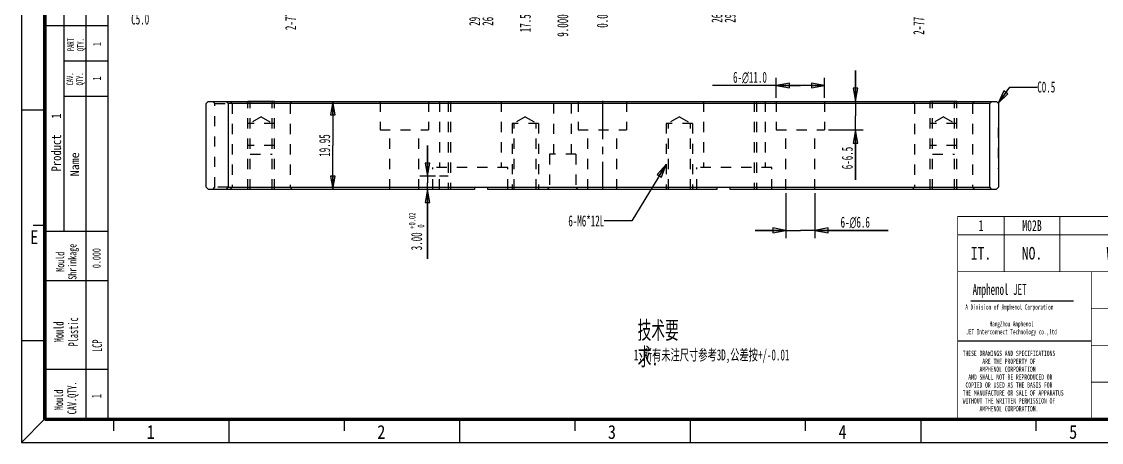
# Model space of a CAD drawing. Header units: millimetres. Extents: x 12 to 416, y 8 to 293.
# Drawn here: x 12.2 to 257.5, y 8.1 to 103.6 of the extents above; entities that cross this region are included whole.
import ezdxf
from ezdxf.enums import TextEntityAlignment as Align

# ---------------------------------------------------------------- set-up
doc = ezdxf.new("R2010")
doc.units = ezdxf.units.MM
doc.header["$LTSCALE"] = 23.1
doc.linetypes.add('CENTER', pattern=[0.6, 0.375, -0.075, 0.075, -0.075])
doc.linetypes.add('HIDDEN', pattern=[0.2, 0.1, -0.1])
doc.layers.get('0').update_dxf_attribs({"linetype": 'CONTINUOUS'})
for name, color, linetype in [('AXIS', 7, 'CONTINUOUS'), ('DEFAULT_2', 4, 'HIDDEN'), ('DIM', 7, 'CONTINUOUS'), ('NOTE', 7, 'CONTINUOUS')]:
    doc.layers.add(name, color=color, linetype=linetype)
doc.styles.get("Standard").update_dxf_attribs({"font": 'txt', "width": 0.6})
doc.styles.add('TEXTSTYLE_10', font='txt')
doc.styles.add('TEXTSTYLE_11', font='txt', dxfattribs={"width": 0.6})
doc.styles.add('TEXTSTYLE_12', font='txt', dxfattribs={"width": 0.6})
doc.styles.add('TEXTSTYLE_3', font='txt', dxfattribs={"width": 0.65})
doc.styles.add('TEXTSTYLE_4', font='txt', dxfattribs={"width": 0.8})
doc.styles.add('TEXTSTYLE_5', font='txt', dxfattribs={"width": 0.85})
doc.dimstyles.new('DIMSTYLE_10', dxfattribs={"dimtxt": 2.5, "dimasz": 3, "dimexe": 1.75, "dimexo": 0.875, "dimtad": 0, "dimtih": 1, "dimtoh": 1, "dimdec": 1, "dimzin": 0, "dimdsep": 46, "dimtxsty": 'STANDARD', "dimblk": 'CLOSED', "dimblk1": 'CLOSED', "dimblk2": 'CLOSED', "dimcen": 0.09, "dimadec": 0, "dimazin": 0, "dimtp": 0.1, "dimtm": 0.1, "dimtfac": 1, "dimtdec": 1, "dimtofl": 0, "dimtmove": 0, "dimatfit": 3, "dimldrblk": 'CLOSED', "dimfxl": 1, "dimtolj": 1, "dimtzin": 0, "dimarcsym": 0})
doc.dimstyles.new('DIMSTYLE_13', dxfattribs={"dimtxt": 2.5, "dimasz": 3, "dimexe": 1.75, "dimexo": 0.875, "dimtad": 1, "dimdec": 1, "dimzin": 0, "dimdsep": 46, "dimtxsty": 'STANDARD', "dimblk": 'CLOSED', "dimblk1": 'CLOSED', "dimblk2": 'CLOSED', "dimcen": 0.09, "dimadec": 0, "dimazin": 0, "dimtp": 0.2, "dimtm": 0.2, "dimtfac": 1, "dimtdec": 1, "dimtofl": 0, "dimtmove": 0, "dimatfit": 3, "dimldrblk": 'CLOSED', "dimfxl": 1, "dimtolj": 1, "dimtzin": 0, "dimarcsym": 0})
doc.dimstyles.new('DIMSTYLE_18', dxfattribs={"dimtxt": 2.5, "dimasz": 3, "dimexe": 1.75, "dimexo": 0.875, "dimtad": 1, "dimzin": 0, "dimdsep": 46, "dimtxsty": 'STANDARD', "dimblk": 'CLOSED', "dimblk1": 'CLOSED', "dimblk2": 'CLOSED', "dimcen": 0.09, "dimadec": 0, "dimazin": 0, "dimtol": 1, "dimtp": 0.02, "dimtfac": 0.6, "dimtofl": 0, "dimtmove": 0, "dimatfit": 3, "dimldrblk": 'CLOSED', "dimfxl": 1, "dimtolj": 1, "dimtzin": 0, "dimarcsym": 0})
doc.dimstyles.new('DIMSTYLE_20', dxfattribs={"dimtxt": 2.5, "dimasz": 3, "dimexe": 1.75, "dimexo": 0.875, "dimtad": 1, "dimzin": 0, "dimdsep": 46, "dimtxsty": 'STANDARD', "dimblk": 'CLOSED', "dimblk1": 'CLOSED', "dimblk2": 'CLOSED', "dimcen": 0.09, "dimadec": 0, "dimazin": 0, "dimtp": 0.2, "dimtm": 0.2, "dimtfac": 1, "dimtofl": 0, "dimtmove": 0, "dimatfit": 3, "dimldrblk": 'CLOSED', "dimfxl": 1, "dimtolj": 1, "dimtzin": 0, "dimarcsym": 0})
doc.dimstyles.new('DIMSTYLE_7', dxfattribs={"dimtxt": 2.5, "dimasz": 3, "dimexe": 1.75, "dimexo": 0.875, "dimtad": 0, "dimtih": 1, "dimtoh": 1, "dimdec": 3, "dimzin": 0, "dimdsep": 46, "dimtxsty": 'STANDARD', "dimblk": 'CLOSED', "dimblk1": 'CLOSED', "dimblk2": 'CLOSED', "dimcen": 0.09, "dimadec": 0, "dimazin": 0, "dimtp": 0.2, "dimtm": 0.2, "dimtfac": 1, "dimtdec": 3, "dimtofl": 0, "dimtmove": 0, "dimatfit": 3, "dimldrblk": 'CLOSED', "dimfxl": 1, "dimtolj": 1, "dimtzin": 0, "dimarcsym": 0})
doc.dimstyles.new('DIMSTYLE_8', dxfattribs={"dimtxt": 2.5, "dimasz": 3, "dimexe": 1.75, "dimexo": 0.875, "dimtad": 0, "dimtih": 1, "dimtoh": 1, "dimdec": 1, "dimzin": 0, "dimdsep": 46, "dimtxsty": 'STANDARD', "dimblk": 'CLOSED', "dimblk1": 'CLOSED', "dimblk2": 'CLOSED', "dimcen": 0.09, "dimadec": 0, "dimazin": 0, "dimtp": 0.2, "dimtm": 0.2, "dimtfac": 1, "dimtdec": 1, "dimtofl": 0, "dimtmove": 0, "dimatfit": 3, "dimldrblk": 'CLOSED', "dimfxl": 1, "dimtolj": 1, "dimtzin": 0, "dimarcsym": 0})
doc.dimstyles.new('DIMSTYLE_9', dxfattribs={"dimtxt": 2.5, "dimasz": 3, "dimexe": 1.75, "dimexo": 0.875, "dimtad": 0, "dimtih": 1, "dimtoh": 1, "dimzin": 0, "dimdsep": 46, "dimtxsty": 'STANDARD', "dimblk": 'CLOSED', "dimblk1": 'CLOSED', "dimblk2": 'CLOSED', "dimcen": 0.09, "dimadec": 0, "dimazin": 0, "dimtp": 0.3, "dimtm": 0.3, "dimtfac": 1, "dimtofl": 0, "dimtmove": 0, "dimatfit": 3, "dimldrblk": 'CLOSED', "dimfxl": 1, "dimtolj": 1, "dimtzin": 0, "dimarcsym": 0})
doc.dimstyles.get("Standard").update_dxf_attribs({"dimtxt": 2.5, "dimasz": 3, "dimexe": 1.75, "dimexo": 0.875, "dimtad": 1, "dimdec": 3, "dimzin": 0, "dimdsep": 46, "dimtxsty": 'STANDARD', "dimblk": 'CLOSED', "dimblk1": 'CLOSED', "dimblk2": 'CLOSED', "dimcen": 0.09, "dimadec": 0, "dimazin": 0, "dimtol": 1, "dimtp": 0.001, "dimtm": 0.001, "dimtfac": 1, "dimtdec": 3, "dimtofl": 0, "dimtmove": 0, "dimatfit": 3, "dimldrblk": 'CLOSED', "dimfxl": 1, "dimtolj": 1, "dimtzin": 0, "dimarcsym": 0})

# ---------------------------------------------------------------- blocks, each defined once
blk = doc.blocks.new('*D25')
at = {"layer": 'DIM', "color": 2, "linetype": 'Continuous'}
for p, q in [((221.63, 153.15), (221.63, 143.15)), ((221.63, 143.15), (216, 138)), ((216, 138), (216, 109.04))]:
    blk.add_line(p, q, dxfattribs=at)
at = {"layer": 'DIM', "color": 2, "linetype": 'Continuous', "insert": (214.75, 107.79), "char_height": 2.5, "width": 10.5, "attachment_point": 3, "rotation": 90, "line_spacing_factor": 0.9}
blk.add_mtext('2-77.50', dxfattribs=at)
blk = doc.blocks.new('_CLOSED')
at = {"color": 0, "linetype": 'ByBlock'}
for p, q in [((0, 0), (-1, 0.183)), ((-1, 0.183), (-1, -0.183)), ((-1, -0.183), (0, 0)), ((-1, 0), (0, 0))]:
    blk.add_line(p, q, dxfattribs=at)
blk = doc.blocks.new('*D26')
at = {"layer": 'DIM', "color": 2, "linetype": 'Continuous'}
for p, q in [((66.63, 153.15), (66.63, 140.19)), ((66.63, 140.19), (73.32, 135.29)), ((73.32, 135.29), (73.32, 110.09))]:
    blk.add_line(p, q, dxfattribs=at)
at = {"layer": 'DIM', "color": 2, "linetype": 'Continuous', "insert": (72.07, 108.84), "char_height": 2.5, "width": 10.5, "attachment_point": 3, "rotation": 90, "line_spacing_factor": 0.9}
blk.add_mtext('2-77.50', dxfattribs=at)
blk = doc.blocks.new('*D27')
at = {"layer": 'DIM', "color": 2, "linetype": 'Continuous'}
blk.add_line((126.63, 120.65), (126.63, 106.55), dxfattribs=at)
at = {"layer": 'DIM', "color": 2, "linetype": 'Continuous', "insert": (125.38, 105.3), "char_height": 2.5, "width": 6, "attachment_point": 3, "rotation": 90, "line_spacing_factor": 0.9}
blk.add_mtext('17.5', dxfattribs=at)
blk = doc.blocks.new('*D28')
at = {"layer": 'DIM', "color": 2, "linetype": 'Continuous'}
blk.add_line((135.13, 120.65), (135.13, 106.55), dxfattribs=at)
at = {"layer": 'DIM', "color": 2, "linetype": 'Continuous', "insert": (133.88, 105.3), "char_height": 2.5, "width": 7.5, "attachment_point": 3, "rotation": 90, "line_spacing_factor": 0.9}
blk.add_mtext('9.000', dxfattribs=at)
blk = doc.blocks.new('*D29')
at = {"layer": 'DIM', "color": 2, "linetype": 'Continuous'}
blk.add_line((144.13, 120.65), (144.13, 106.55), dxfattribs=at)
at = {"layer": 'DIM', "color": 2, "linetype": 'Continuous', "insert": (142.88, 105.3), "char_height": 2.5, "width": 4.5, "attachment_point": 3, "rotation": 90, "line_spacing_factor": 0.9}
blk.add_mtext('0.0', dxfattribs=at)
blk = doc.blocks.new('*D36')
at = {"layer": 'DIM', "color": 2, "linetype": 'Continuous'}
for p, q in [((201.65, 85.52), (201.65, 92.52)), ((201.65, 92.52), (201.65, 82.27)), ((201.65, 67.7), (201.65, 82.27)), ((195.51, 79.02), (203.4, 79.02)), ((201.65, 79.02), (201.65, 67.7))]:
    blk.add_line(p, q, dxfattribs=at)
at = {"layer": 'DIM', "color": 2, "linetype": 'Continuous', "xscale": 3, "yscale": 3, "zscale": 3}
for p, rotation in [((201.65, 85.52), 270), ((201.65, 79.02), 90)]:
    blk.add_blockref('_CLOSED', p, dxfattribs=dict(at, rotation=rotation))
at = {"layer": 'DIM', "color": 2, "linetype": 'Continuous', "insert": (198.52, 75.2), "char_height": 2.5, "width": 7.5, "attachment_point": 3, "rotation": 90, "line_spacing_factor": 0.9}
blk.add_mtext('6-6.5', dxfattribs=at)
blk = doc.blocks.new('*D37')
at = {"layer": 'DIM', "color": 2, "linetype": 'Continuous'}
for p, q in [((185.83, 64.65), (185.83, 54.47)), ((192.43, 64.65), (192.43, 54.47)), ((185.83, 56.22), (178.83, 56.22)), ((178.83, 56.22), (189.13, 56.22)), ((209.09, 56.22), (189.13, 56.22)), ((192.43, 56.22), (209.09, 56.22))]:
    blk.add_line(p, q, dxfattribs=at)
at = {"layer": 'DIM', "color": 2, "linetype": 'Continuous', "xscale": 3, "yscale": 3, "zscale": 3}
blk.add_blockref('_CLOSED', (185.83, 56.22), dxfattribs=at)
at = {"layer": 'DIM', "color": 2, "linetype": 'Continuous', "xscale": 3, "yscale": 3, "zscale": 3, "rotation": 180}
blk.add_blockref('_CLOSED', (192.43, 56.22), dxfattribs=at)
at = {"layer": 'DIM', "color": 2, "linetype": 'Continuous', "insert": (198.25, 59.34), "char_height": 2.5, "width": 10.8333, "attachment_point": 1, "line_spacing_factor": 0.9}
blk.add_mtext('6-\\Fgdt;{\\Fgdt;n}\\Ftxt;6.6', dxfattribs=at)
blk = doc.blocks.new('*D38')
at = {"layer": 'DIM', "color": 2, "linetype": 'Continuous'}
for p, q in [((183.63, 86.35), (183.63, 90.87)), ((194.63, 86.35), (194.63, 90.87)), ((189.13, 89.12), (169.18, 89.12)), ((183.63, 89.12), (189.13, 89.12)), ((194.63, 89.12), (189.13, 89.12))]:
    blk.add_line(p, q, dxfattribs=at)
at = {"layer": 'DIM', "color": 2, "linetype": 'Continuous', "xscale": 3, "yscale": 3, "zscale": 3, "rotation": 180}
blk.add_blockref('_CLOSED', (183.63, 89.12), dxfattribs=at)
at = {"layer": 'DIM', "color": 2, "linetype": 'Continuous', "xscale": 3, "yscale": 3, "zscale": 3}
blk.add_blockref('_CLOSED', (194.63, 89.12), dxfattribs=at)
at = {"layer": 'DIM', "color": 2, "linetype": 'Continuous', "insert": (181.51, 92.24), "char_height": 2.5, "width": 12.3333, "attachment_point": 3, "line_spacing_factor": 0.9}
blk.add_mtext('6-\\Fgdt;{\\Fgdt;n}\\Ftxt;11.0', dxfattribs=at)
blk = doc.blocks.new('*D39')
at = {"layer": 'DIM', "color": 2, "linetype": 'Continuous'}
blk.add_line((118.11, 110.65), (118.11, 108.01), dxfattribs=at)
at = {"layer": 'DIM', "color": 2, "linetype": 'Continuous', "insert": (116.86, 106.76), "char_height": 2.5, "width": 6, "attachment_point": 3, "rotation": 90, "line_spacing_factor": 0.9}
blk.add_mtext('26.0', dxfattribs=at)
blk = doc.blocks.new('*D40')
at = {"layer": 'DIM', "color": 2, "linetype": 'Continuous'}
blk.add_line((115.11, 110.65), (115.11, 108.01), dxfattribs=at)
at = {"layer": 'DIM', "color": 2, "linetype": 'Continuous', "insert": (113.86, 106.76), "char_height": 2.5, "width": 6, "attachment_point": 3, "rotation": 90, "line_spacing_factor": 0.9}
blk.add_mtext('29.0', dxfattribs=at)
blk = doc.blocks.new('*D41')
at = {"layer": 'DIM', "color": 2, "linetype": 'Continuous'}
blk.add_line((170.15, 110.65), (170.15, 108.71), dxfattribs=at)
at = {"layer": 'DIM', "color": 2, "linetype": 'Continuous', "insert": (168.9, 107.46), "char_height": 2.5, "width": 6, "attachment_point": 3, "rotation": 90, "line_spacing_factor": 0.9}
blk.add_mtext('26.0', dxfattribs=at)
blk = doc.blocks.new('*D42')
at = {"layer": 'DIM', "color": 2, "linetype": 'Continuous'}
blk.add_line((173.15, 110.65), (173.15, 108.71), dxfattribs=at)
at = {"layer": 'DIM', "color": 2, "linetype": 'Continuous', "insert": (171.9, 107.46), "char_height": 2.5, "width": 6, "attachment_point": 3, "rotation": 90, "line_spacing_factor": 0.9}
blk.add_mtext('29.0', dxfattribs=at)
blk = doc.blocks.new('*D51')
at = {"layer": 'DIM', "color": 2, "linetype": 'Continuous'}
for p, q in [((104.43, 68.52), (104.43, 75.52)), ((104.43, 75.52), (104.43, 67.02)), ((106.26, 68.52), (102.68, 68.52)), ((104.43, 49.77), (104.43, 67.02)), ((104.43, 65.52), (104.43, 49.77))]:
    blk.add_line(p, q, dxfattribs=at)
at = {"layer": 'DIM', "color": 2, "linetype": 'Continuous', "xscale": 3, "yscale": 3, "zscale": 3}
for p, rotation in [((104.43, 68.52), 270), ((104.43, 65.52), 90)]:
    blk.add_blockref('_CLOSED', p, dxfattribs=dict(at, rotation=rotation))
at = {"layer": 'DIM', "color": 2, "linetype": 'Continuous', "width": 0.6}
for s, height, p in [('+0.02', 1.5, (101.68, 60.27)), (' 0', 1.5, (103.68, 57.57)), ('3.00', 2.5, (103.18, 55.77))]:
    blk.add_text(s, height=height, rotation=90, dxfattribs=at).set_placement(p, align=Align.RIGHT)
blk = doc.blocks.new('*D52')
at = {"layer": 'DIM', "color": 2, "linetype": 'Continuous'}
for p in [(82.91, 85.47), (82.91, 65.52)]:
    blk.add_line(p, (82.91, 75.5), dxfattribs=at)
at = {"layer": 'DIM', "color": 2, "linetype": 'Continuous', "xscale": 3, "yscale": 3, "zscale": 3}
for p, rotation in [((82.91, 85.47), 90), ((82.91, 65.52), 270)]:
    blk.add_blockref('_CLOSED', p, dxfattribs=dict(at, rotation=rotation))
at = {"layer": 'DIM', "color": 2, "linetype": 'Continuous', "insert": (79.78, 75.5), "char_height": 2.5, "width": 7.5, "attachment_point": 2, "rotation": 90, "line_spacing_factor": 0.9}
blk.add_mtext('19.95', dxfattribs=at)
blk = doc.blocks.new('*T54')
at = {"color": 2, "linetype": 'Continuous', "const_width": 0.2}
for points in [[(185.555, 46.06), (-0.1, 46.06)], [(0, 0), (0, 46.06)], [(10.58, 33.52), (10.58, 46.06)], [(23.18, 33.52), (23.18, 46.06)], [(66.18, 33.52), (66.18, 46.06)], [(77.58, 0), (77.58, 46.06)], [(97.58, 33.52), (97.58, 46.06)], [(117.58, 33.52), (117.58, 46.06)], [(160.315, 33.52), (160.315, 46.06)], [(185.455, 0), (185.455, 46.06)], [(185.455, 41.87), (0, 41.87)], [(185.455, 33.52), (0, 33.52)], [(30.36, 0), (30.36, 33.52)], [(54.89, 0), (54.89, 33.52)], [(122.72, 0), (122.72, 33.52)], [(77.58, 25.12), (30.36, 25.12)], [(185.455, 20.95), (77.58, 20.95)], [(77.58, 16.79), (30.36, 16.79)], [(122.72, 13.62), (77.58, 13.62)], [(185.455, 10.48), (122.72, 10.48)], [(147.745, 0), (147.745, 10.48)], [(160.315, 0), (160.315, 10.48)], [(172.885, 0), (172.885, 10.48)], [(77.58, 8.4), (30.36, 8.4)], [(122.72, 6.29), (77.58, 6.29)], [(185.455, 6.29), (147.745, 6.29)], [(185.555, 0), (-0.1, 0)]]:
    blk.add_lwpolyline(points, dxfattribs=at)
at = {"layer": 'NOTE', "color": 2, "linetype": 'Continuous', "line_spacing_factor": 0.9}
for s, insert, char_height, width, attachment_point, style in [('1', (5.29, 45.215), 2.5, 3.25, 2, 'TEXTSTYLE_3'), ('M02B', (16.88, 45.215), 2.5, 13, 2, 'TEXTSTYLE_3'), ('公模板', (44.68, 45.215), 2.5, 12, 2, 'TEXTSTYLE_4'), ('1', (71.88, 45.215), 2.5, 3.25, 2, 'TEXTSTYLE_3'), ('P20', (87.58, 45.215), 2.5, 9.75, 2, 'TEXTSTYLE_3'), ('HRC50-52', (107.58, 45.215), 2.5, 26, 2, 'TEXTSTYLE_3'), ('180*130*20', (138.9475, 45.215), 2.5, 32.5, 2, 'TEXTSTYLE_3'), ('已备料 ', (172.885, 45.215), 2.5, 13, 2, 'TEXTSTYLE_3'), ('IT.', (5.29, 39.12), 2.85, 13.68, 2, 'TEXTSTYLE_4'), ('NO.', (16.88, 39.12), 2.85, 13.68, 2, 'TEXTSTYLE_4'), ('WORKPIECE NAME', (44.68, 39.12), 2.85, 63.84, 2, 'TEXTSTYLE_4'), ('QTY', (71.88, 39.12), 2.85, 13.68, 2, 'TEXTSTYLE_4'), ('MATERIAL', (87.58, 39.12), 2.85, 36.48, 2, 'TEXTSTYLE_4'), ('FINISH', (107.58, 39.12), 2.85, 27.36, 2, 'TEXTSTYLE_4'), ('FORMAL SIZE', (138.9475, 39.12), 2.85, 50.16, 2, 'TEXTSTYLE_4'), ('REMARK', (172.885, 39.12), 2.85, 27.36, 2, 'TEXTSTYLE_4'), ('PART NO.:\\P    Y24N01B-701 ', (78.7175, 30.985), 3, 62.4, 1, 'TEXTSTYLE_3'), ('PART NAME:  \\P    ', (123.8575, 30.985), 3, 46.8, 1, 'TEXTSTYLE_3'), ('APPD:  ', (78.7175, 18.535), 2.5, 22.75, 1, 'TEXTSTYLE_3'), ('DRAWING NO.:   \\P          SMX0100 - M02B', (123.8575, 19.2775), 2.85, 88.92, 1, 'TEXTSTYLE_3'), (' \\P \\P \\P \\P \\P \\P \\P \\P \\PTHESE DRAWINGS AND SPECIFICATIONS\\P       ARE THE PROPERTY OF\\P      AMPHENOL CORPORATION\\P  AND SHALL NOT BE REPRODUCED OR\\P COPIED OR USED AS THE BASIS FOR\\PTHE MANUFACTURE OR SALE OF APPARATUS\\PWITHOUT THE WRITTEN PERMISSION OF\\P      AMPHENOL CORPORATION. ', (1.1375, 31.77), 1.2, 56.16, 1, 'TEXTSTYLE_3'), ('CHKD:', (78.7175, 11.205), 2.5, 16.25, 1, 'TEXTSTYLE_3'), ('SCALE', (154.03, 9.635), 2.5, 16.25, 2, 'TEXTSTYLE_3'), ('SHEET', (166.6, 9.635), 2.5, 16.25, 2, 'TEXTSTYLE_3'), ('REV.', (179.17, 9.635), 2.5, 13, 2, 'TEXTSTYLE_3'), ('DR: wangfei   2018.01.30', (78.7175, 4.57), 2.85, 88.92, 1, 'TEXTSTYLE_3'), ('1:1', (154.03, 4.395), 2.5, 9.75, 2, 'TEXTSTYLE_3'), ('1/1', (166.6, 4.395), 2.5, 9.75, 2, 'TEXTSTYLE_3'), ('A', (179.17, 4.395), 2.5, 3.25, 2, 'TEXTSTYLE_3')]:
    blk.add_mtext(s, dxfattribs=dict(at, insert=insert, char_height=char_height, width=width, attachment_point=attachment_point, style=style))
blk = doc.blocks.new('*T55')
at = {"color": 0, "linetype": 'ByBlock', "lineweight": -2}
for p, q in [((0, 0), (14.105, 0)), ((0, 0), (0, -135.975)), ((4.095, 0), (4.095, -93.45)), ((9.1, 0), (9.1, -135.975)), ((14.105, 0), (14.105, -135.975)), ((4.095, -8.05), (14.105, -8.05)), ((4.095, -16.1), (14.105, -16.1)), ((0, -46.725), (14.105, -46.725)), ((4.095, -54.775), (14.105, -54.775)), ((4.095, -62.825), (14.105, -62.825)), ((0, -93.45), (14.105, -93.45)), ((0, -104.65), (14.105, -104.65)), ((0, -124.775), (14.105, -124.775)), ((0, -135.975), (14.105, -135.975))]:
    blk.add_line(p, q, dxfattribs=at)

msp = doc.modelspace()

# ---------------------------------------------------------------- linework, layer by layer
at = {"color": 7, "linetype": 'Continuous'}
for p, q in [((12.216, 293.0561), (12.216, 8.0571)), ((17.4472, 83.4997), (12.2082, 83.4997)), ((54.5845, 85.4731), (54.1345, 85.0231)), ((54.1345, 66.0231), (54.1345, 85.0231)), ((54.5845, 85.4731), (233.6845, 85.4731)), ((59.1345, 85.0231), (58.6845, 85.4731)), ((59.1345, 85.0231), (59.1345, 66.0231)), ((232.1345, 85.0231), (59.1345, 85.0231)), ((69.6345, 85.5231), (63.6345, 85.5231)), ((224.6345, 85.5231), (218.6345, 85.5231)), ((232.1345, 85.0231), (232.5845, 85.4731)), ((232.1345, 66.0231), (232.1345, 85.0231)), ((233.6845, 85.4731), (234.1345, 85.0231)), ((234.1345, 85.0231), (234.1345, 66.0231)), ((54.1345, 66.0231), (54.6345, 65.5231)), ((115.1141, 65.5231), (54.6345, 65.5231)), ((58.6345, 65.5231), (59.1345, 66.0231)), ((59.1345, 66.0231), (232.1345, 66.0231)), ((115.1141, 66.0231), (115.1141, 65.5231)), ((118.1141, 65.5231), (118.1141, 66.0231)), ((170.1548, 65.5231), (118.1141, 65.5231)), ((170.1548, 66.0231), (170.1548, 65.5231)), ((173.1548, 65.5231), (173.1548, 66.0231)), ((233.6345, 65.5231), (173.1548, 65.5231)), ((232.6345, 65.5231), (232.1345, 66.0231)), ((234.1345, 66.0231), (233.6345, 65.5231)), ((17.4472, 57.305), (14.8277, 57.305)), ((227.8694, 40.194), (251.1874, 40.216)), ((17.4472, 31.1103), (12.2082, 31.1103)), ((224.8661, 31.1631), (255.2501, 31.1631)), ((17.4472, 13.2978), (12.2082, 8.0589)), ((33.164, 10.6784), (33.164, 13.2978)), ((59.3588, 8.0589), (59.3588, 13.2978)), ((85.5535, 10.6784), (85.5535, 13.2978)), ((111.7482, 8.0589), (111.7482, 13.2978)), ((137.943, 10.6784), (137.943, 13.2978)), ((164.1377, 8.0589), (164.1377, 13.2978)), ((190.3079, 10.6784), (190.3079, 13.2978)), ((216.5272, 8.0589), (216.5272, 13.2978)), ((242.7219, 10.6784), (242.7219, 13.2978)), ((12.216, 8.0571), (415.3445, 8.0571))]:
    msp.add_line(p, q, dxfattribs=at)
at = {"color": 2, "linetype": 'Continuous'}
for p, q in [((63.6345, 85.4731), (63.6345, 85.5231)), ((69.6345, 85.4731), (69.6345, 85.5231)), ((218.6345, 85.4731), (218.6345, 85.5231)), ((224.6345, 85.4731), (224.6345, 85.5231))]:
    msp.add_line(p, q, dxfattribs=at)
at = {"color": 7, "linetype": 'Continuous', "const_width": 0.7}
for points in [[(17.4472, 287.8187), (17.4472, 13.2978)], [(17.4472, 13.2978), (410.3683, 13.2978)]]:
    msp.add_lwpolyline(points, dxfattribs=at)
at = {"layer": 'AXIS', "color": 1, "linetype": 'CENTER'}
msp.add_line((144.1345, 85.6231), (144.1345, 65.4231), dxfattribs=at)
at = {"layer": 'DEFAULT_2', "color": 4, "linetype": 'HIDDEN'}
for p, q in [((56.1345, 85.0231), (55.6845, 85.4731)), ((56.1345, 66.0231), (56.1345, 85.0231)), ((56.1345, 85.0231), (59.1345, 85.0231)), ((60.0345, 85.0231), (59.5845, 85.4731)), ((60.0345, 85.0231), (60.0345, 66.0231)), ((63.6345, 65.5231), (63.6345, 85.4731)), ((64.1345, 65.5231), (64.1345, 85.4731)), ((69.1345, 65.5231), (69.1345, 85.4731)), ((69.6345, 65.5231), (69.6345, 85.4731)), ((73.2345, 85.0231), (73.6845, 85.4731)), ((73.2345, 85.0231), (73.2345, 66.0231)), ((93.6345, 85.4731), (93.6345, 79.0231)), ((104.6345, 85.4731), (104.6345, 79.0231)), ((107.1345, 85.4731), (107.1345, 70.5231)), ((109.1345, 85.4731), (109.1345, 65.5231)), ((109.6345, 85.4731), (109.6345, 65.5231)), ((121.1345, 85.4731), (121.1345, 70.5231)), ((133.1345, 73.5231), (133.1345, 85.4731)), ((137.1345, 73.5231), (137.1345, 85.4731)), ((138.6345, 85.4731), (138.6345, 79.0231)), ((149.6345, 85.4731), (149.6345, 79.0231)), ((167.1345, 85.4731), (167.1345, 70.5231)), ((178.6345, 85.4731), (178.6345, 65.5231)), ((179.1345, 85.4731), (179.1345, 65.5231)), ((181.1345, 85.4731), (181.1345, 70.5231)), ((183.6345, 85.4731), (183.6345, 79.0231)), ((194.6345, 85.4731), (194.6345, 79.0231)), ((215.0345, 85.0231), (214.5845, 85.4731)), ((215.0345, 85.0231), (215.0345, 66.0231)), ((218.6345, 65.5231), (218.6345, 85.4731)), ((219.1345, 65.5231), (219.1345, 85.4731)), ((224.1345, 65.5231), (224.1345, 85.4731)), ((224.6345, 65.5231), (224.6345, 85.4731)), ((228.2345, 85.0231), (228.6845, 85.4731)), ((228.2345, 85.0231), (228.2345, 66.0231)), ((66.6345, 82.0252), (64.1345, 80.5231)), ((66.6345, 82.0252), (69.1345, 80.5231)), ((126.6345, 82.0252), (124.1345, 80.5231)), ((126.6345, 82.0252), (129.1345, 80.5231)), ((161.6345, 82.0252), (159.1345, 80.5231)), ((161.6345, 82.0252), (164.1345, 80.5231)), ((221.6345, 82.0252), (219.1345, 80.5231)), ((221.6345, 82.0252), (224.1345, 80.5231)), ((69.6345, 80.5231), (63.6345, 80.5231)), ((93.6345, 79.0231), (104.6345, 79.0231)), ((95.8345, 65.5231), (95.8345, 79.0231)), ((102.4345, 65.5231), (102.4345, 79.0231)), ((123.6345, 80.5231), (123.6345, 65.5231)), ((129.6345, 80.5231), (123.6345, 80.5231)), ((124.1345, 65.5231), (124.1345, 80.5231)), ((129.1345, 65.5231), (129.1345, 80.5231)), ((129.6345, 80.5231), (129.6345, 65.5231)), ((138.6345, 79.0231), (149.6345, 79.0231)), ((140.8345, 65.5231), (140.8345, 79.0231)), ((147.4345, 65.5231), (147.4345, 79.0231)), ((164.6345, 80.5231), (158.6345, 80.5231)), ((158.6345, 80.5231), (158.6345, 65.5231)), ((159.1345, 65.5231), (159.1345, 80.5231)), ((164.1345, 65.5231), (164.1345, 80.5231)), ((164.6345, 80.5231), (164.6345, 65.5231)), ((183.6345, 79.0231), (194.6345, 79.0231)), ((185.8345, 65.5231), (185.8345, 79.0231)), ((192.4345, 65.5231), (192.4345, 79.0231)), ((224.6345, 80.5231), (218.6345, 80.5231)), ((234.1345, 79.5706), (234.0345, 79.5706)), ((234.0345, 79.5706), (234.0345, 70.2016)), ((234.1345, 79.3712), (234.0345, 79.3712)), ((234.1345, 78.9725), (234.0345, 78.9725)), ((234.1345, 78.7732), (234.0345, 78.7732)), ((234.1345, 78.5739), (234.0345, 78.5739)), ((234.1345, 78.3745), (234.0345, 78.3745)), ((234.1345, 78.1752), (234.0345, 78.1752)), ((234.1345, 77.9758), (234.0345, 77.9758)), ((234.1345, 77.7765), (234.0345, 77.7765)), ((234.1345, 77.5772), (234.0345, 77.5772)), ((234.1345, 77.3778), (234.0345, 77.3778)), ((234.1345, 77.1785), (234.0345, 77.1785)), ((234.1345, 76.9791), (234.0345, 76.9791)), ((234.1345, 76.7798), (234.0345, 76.7798)), ((234.1345, 76.5805), (234.0345, 76.5805)), ((234.1345, 76.1818), (234.0345, 76.1818)), ((69.6345, 75.5231), (63.6345, 75.5231)), ((224.6345, 75.5231), (218.6345, 75.5231)), ((234.1345, 75.7831), (234.0345, 75.7831)), ((234.1345, 75.5838), (234.0345, 75.5838)), ((234.1345, 75.3844), (234.0345, 75.3844)), ((234.1345, 74.9857), (234.0345, 74.9857)), ((234.1345, 74.5871), (234.0345, 74.5871)), ((234.1345, 74.3877), (234.0345, 74.3877)), ((234.1345, 74.1884), (234.0345, 74.1884)), ((234.1345, 73.989), (234.0345, 73.989)), ((234.1345, 73.7897), (234.0345, 73.7897)), ((64.1345, 73.5231), (69.1345, 73.5231)), ((132.1345, 73.5231), (132.1345, 66.0231)), ((138.1345, 73.5231), (132.1345, 73.5231)), ((138.1345, 73.5231), (138.1345, 66.0231)), ((219.1345, 73.5231), (224.1345, 73.5231)), ((234.1345, 73.391), (234.0345, 73.391)), ((234.1345, 73.1917), (234.0345, 73.1917)), ((234.1345, 72.9923), (234.0345, 72.9923)), ((234.1345, 72.793), (234.0345, 72.793)), ((234.1345, 72.5936), (234.0345, 72.5936)), ((234.1345, 72.3943), (234.0345, 72.3943)), ((234.1345, 72.195), (234.0345, 72.195)), ((234.1345, 71.9956), (234.0345, 71.9956)), ((234.1345, 71.7963), (234.0345, 71.7963)), ((234.1345, 71.5969), (234.0345, 71.5969)), ((234.1345, 71.3976), (234.0345, 71.3976)), ((234.1345, 71.1983), (234.0345, 71.1983)), ((105.6345, 65.5231), (105.6345, 70.5231)), ((122.6345, 70.5231), (105.6345, 70.5231)), ((122.6345, 65.5231), (122.6345, 70.5231)), ((182.6345, 70.5231), (165.6345, 70.5231)), ((165.6345, 65.5231), (165.6345, 70.5231)), ((182.6345, 65.5231), (182.6345, 70.5231)), ((234.1345, 70.9989), (234.0345, 70.9989)), ((234.1345, 70.7996), (234.0345, 70.7996)), ((234.1345, 70.4009), (234.0345, 70.4009)), ((234.1345, 70.2016), (234.0345, 70.2016)), ((107.1345, 65.5231), (107.1345, 68.5231)), ((109.1345, 68.5231), (107.1345, 68.5231)), ((55.6345, 65.5231), (56.1345, 66.0231)), ((59.1345, 66.0231), (56.1345, 66.0231)), ((60.0345, 66.0231), (59.5345, 65.5231)), ((73.2345, 66.0231), (73.7345, 65.5231)), ((132.1345, 66.0231), (131.6345, 65.5231)), ((138.1345, 66.0231), (138.6345, 65.5231)), ((215.0345, 66.0231), (214.5345, 65.5231)), ((228.2345, 66.0231), (228.7345, 65.5231))]:
    msp.add_line(p, q, dxfattribs=at)

# ---------------------------------------------------------------- block references
for name, p in [('*T55', (17.6874, 149.4981)), ('*T54', (224.8588, 13.3273))]:
    msp.add_blockref(name, p)

# ---------------------------------------------------------------- texts
at = {"color": 7, "linetype": 'Continuous', "char_height": 3.1434, "width": 2.671864, "line_spacing_factor": 0.9, "style": 'TEXTSTYLE_5'}
for s, insert, attachment_point in [('E', (14.1687, 56.2572), 1), ('1', (41.5351, 12.0056), 2), ('2', (93.9246, 12.0056), 2), ('3', (146.3141, 12.0056), 2), ('4', (198.7036, 12.0056), 2), ('5', (251.093, 12.0056), 2)]:
    msp.add_mtext(s, dxfattribs=dict(at, insert=insert, attachment_point=attachment_point))
at = {"color": 2, "linetype": 'Continuous', "insert": (151.2875, 29.1805), "char_height": 2.5, "width": 34.5, "attachment_point": 1, "line_spacing_factor": 0.9}
msp.add_mtext('1.所有未注尺寸参考3D,公差按+/-0.01\\P ', dxfattribs=at)
at = {"layer": 'NOTE', "color": 2, "linetype": 'Continuous', "line_spacing_factor": 0.9}
for s, insert, char_height, width, attachment_point in [('C5.0', (41.188, 105.4728), 2.5, 6, 3), ('C0.5', (242.9326, 90.0344), 2.5, 6, 1), (' 6-M6*12L', (144.567, 59.6269), 2.5, 13.5, 3), ('技术要求:', (152.1469, 35.5448), 4, 12, 1)]:
    msp.add_mtext(s, dxfattribs=dict(at, insert=insert, char_height=char_height, width=width, attachment_point=attachment_point))
at = {"layer": 'NOTE', "color": 2, "linetype": 'Continuous', "attachment_point": 1, "rotation": 90, "line_spacing_factor": 0.9}
for s, insert, char_height, width in [('PART\\PQTY.', (22.5776, 96.9383), 1.5, 3.6), ('1', (28.4307, 98.0746), 1.85, 1.11), ('CAV.\\PQTY.', (22.4161, 89.1426), 1.5, 3.6), ('1', (28.3738, 90.2926), 1.85, 1.11), ('  Mould\\PShrinkage', (20.0449, 45.0094), 1.85, 9.99), ('0.000', (28.2951, 47.6494), 1.85, 5.55), (' Mould\\PPlastic', (19.5416, 29.8584), 2.2, 9.24), ('LCP', (28.2576, 28.6051), 2.2, 3.96), (' Mould\\PCAV.QTY.', (19.6336, 14.4207), 2, 9.6), ('1', (28.1166, 18.1062), 2.2, 1.32)]:
    msp.add_mtext(s, dxfattribs=dict(at, insert=insert, char_height=char_height, width=width))
for s, insert, char_height, width, style in [('Product   1', (18.9854, 69.6069), 2.2, 19.36, 'TEXTSTYLE_4'), ('Name', (23.275, 68.5054), 2, 8, 'TEXTSTYLE_10')]:
    msp.add_mtext(s, dxfattribs=dict(at, insert=insert, char_height=char_height, width=width, style=style))
at = {"layer": 'NOTE', "color": 2, "linetype": 'Continuous', "attachment_point": 1, "line_spacing_factor": 0.9}
for s, insert, char_height, width, style in [('Amphenol JET', (228.2475, 44.0519), 2.5, 22.871747, 'TEXTSTYLE_11'), ('A Division of Amphenol Corporation', (226.6011, 39.398), 1.2, 26.520446, 'TEXTSTYLE_11'), ('         HangZhou Amphenol \\PJET Interconnect Technology co.,ltd', (226.8091, 35.5893), 1.2, 26.714063, 'TEXTSTYLE_12')]:
    msp.add_mtext(s, dxfattribs=dict(at, insert=insert, char_height=char_height, width=width, style=style))

# ---------------------------------------------------------------- dimensions: what is measured, and where the dimension line sits
at = {"layer": 'DIM', "color": 2, "linetype": 'Continuous'}
for feature_location, offset, picture, middle in [((66.6344850569, 153.1461234731), (6.6856576649, -43.0580475687), '*D26', (73.3201427218, 103.5880759044)), ((221.6344850569, 153.1461234731), (-5.6343666458, -44.1031858987), '*D25', (216.0001184111, 102.5429375744))]:
    dim = msp.add_ordinate_dim(feature_location=feature_location, offset=offset, dtype=0, origin=(144.1344850569, 154.0211234731), text='2-<>', dimstyle='DIMSTYLE_9', override={"dimtad": 1, "dimtih": 0, "dimtoh": 0}, dxfattribs=at)
    dim.commit()
    dim.dimension.update_dxf_attribs({"geometry": picture, "text_midpoint": middle})
for feature_location, offset, origin, dimstyle, picture, middle in [((126.6345, 120.6461), (0, -14.0967), (144.1345, 121.5211), 'DIMSTYLE_8', '*D27', (126.6345, 102.2994)), ((135.1345, 120.6461), (0, -14.0967), (144.1345, 121.5211), 'DIMSTYLE_7', '*D28', (135.1345, 101.5494)), ((144.1344850569, 120.6461234731), (0, -14.0967353386), (144.1344850569, 121.5211234731), 'DIMSTYLE_10', '*D29', (144.1344850569, 103.0493881345)), ((115.1141, 110.6461), (0, -2.6324), (144.1345, 111.5211), 'DIMSTYLE_8', '*D40', (115.1141, 103.7637)), ((118.1141, 110.6461), (0, -2.6324), (144.1345, 111.5211), 'DIMSTYLE_8', '*D39', (118.1141, 103.7637)), ((170.1548, 110.6461), (0, -1.9357), (144.1345, 111.5211), 'DIMSTYLE_8', '*D41', (170.1548, 104.4604)), ((173.1548, 110.6461), (0, -1.9357), (144.1345, 111.5211), 'DIMSTYLE_8', '*D42', (173.1548, 104.4604))]:
    dim = msp.add_ordinate_dim(feature_location=feature_location, offset=offset, dtype=1, origin=origin, dimstyle=dimstyle, override={"dimtad": 1, "dimtih": 0, "dimtoh": 0}, dxfattribs=at)
    dim.commit()
    dim.dimension.update_dxf_attribs({"geometry": picture, "text_midpoint": middle})
for base, p1, p2, picture, middle in [((194.6345, 89.1199), (183.6345, 85.4731), (194.6345, 85.4731), '*D38', (175.345, 89.1199)), ((192.4345, 56.2188), (185.8345, 65.5231), (192.4345, 65.5231), '*D37', (203.6704, 56.2188))]:
    dim = msp.add_linear_dim(base=base, p1=p1, p2=p2, text='6-%%c<>', dimstyle='DIMSTYLE_13', dxfattribs=at)
    dim.commit()
    dim.dimension.update_dxf_attribs({"geometry": picture, "text_midpoint": middle, "dimtype": 160})
dim = msp.add_linear_dim(base=(201.645, 85.5231), p1=(194.6345, 79.0231), p2=(232.6345, 85.5231), angle=90, text='6-<>', dimstyle='DIMSTYLE_13', dxfattribs=at)
dim.commit()
dim.dimension.update_dxf_attribs({"geometry": '*D36', "text_midpoint": (201.645, 71.4471), "dimtype": 160})
for base, p1, p2, angle, dimstyle, picture, middle in [((82.9068, 85.4731), (58.6345, 65.5231), (58.6845, 85.4731), 90, 'DIMSTYLE_20', '*D52', (82.9068, 75.4981)), ((104.4282, 65.5231), (107.1345, 68.5231), (115.1141, 65.5231), 270, 'DIMSTYLE_18', '*D51', (104.4282, 55.023))]:
    dim = msp.add_linear_dim(base=base, p1=p1, p2=p2, angle=angle, dimstyle=dimstyle, dxfattribs=at)
    dim.commit()
    dim.dimension.update_dxf_attribs({"geometry": picture, "text_midpoint": middle, "dimtype": 160})

# ---------------------------------------------------------------- leaders
at = {"layer": 'NOTE', "color": 2, "linetype": 'Continuous', "annotation_type": 0, "has_hookline": 1, "hookline_direction": 1}
for points, text_width in [([(234.0292, 85.1283), (236.6826, 88.7844), (242.9326, 88.7844)], 4.6429), ([(158.6345, 71.1797), (150.817, 58.3769), (144.567, 58.3769)], 13.0714)]:
    msp.add_leader(points, dimstyle='STANDARD', override={"dimtad": 0}, dxfattribs=dict(at, text_width=text_width))

doc.saveas('drawing.dxf')
